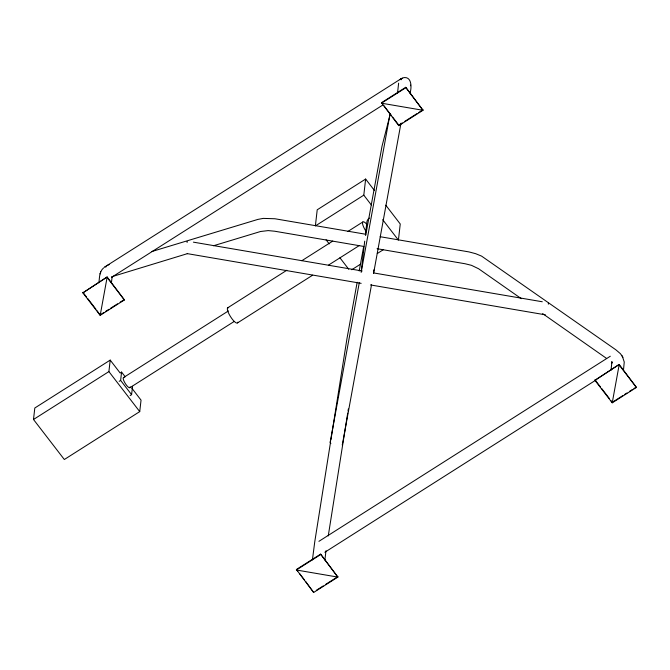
<?xml version="1.0" encoding="UTF-8"?>
<svg xmlns="http://www.w3.org/2000/svg" width="670" height="670" viewBox="0 0 670 670"><rect width="100%" height="100%" fill="white"/><g stroke="black" fill="none" stroke-linecap="round" stroke-linejoin="round"><path stroke-width="1" d="M398.625 83.147L397.536 93.105M131.73 388.047L141.043 400.132L139.728 411.615L64.328 459.511L33.5 419.487L34.806 408.005L110.207 360.108L120.148 373.006L121.58 372.093L125.231 376.833M82.879 292.857L107.15 276.97L124.402 299.951L100.19 315.327L82.879 292.857L107.15 276.97M98.959 282.74C99.487 277.656 99.319 271.467 103.657 267.858M111.421 282.866L112.108 276.836M139.728 411.615L108.9 371.59L110.207 360.108M130.156 395.56L131.596 394.647L120.633 380.418L121.58 372.093M131.596 394.647L132.543 386.322M296.4 569.5L313.652 592.473L337.864 577.096L320.612 554.124L296.4 569.5L297.639 571.1M312.421 559.911L314.766 541.737L330.57 441.974M313.652 592.473L305.679 581.535M320.553 554.626L296.349 570.003L337.864 577.096L320.612 554.124M363.802 195.163L365.636 179.049L317.212 209.802L315.377 225.916L363.802 195.163L371.347 204.97M324.883 559.986L325.989 550.732M361.323 270.822L364.706 241.158M365.401 235.019L366.917 221.711A6.206 5.662 6.5 0 1 369.43 218.077M373.91 269.842L373.559 272.916L542.281 301.76M398.767 125.659L381.515 102.686L405.727 87.309L422.979 110.282L398.767 125.659L398.826 125.156M405.668 87.812L381.465 103.188L422.979 110.282L405.727 87.309M409.998 93.18C411.882 87.452 411.941 75.367 402.553 77.888M594.927 380.334L619.189 364.455L636.441 387.428L612.238 402.812L594.927 380.334L619.189 364.455M610.998 370.276L611.936 361.691L611.886 363.165L611.718 362.118M611.057 400.702L612.238 402.812L619.139 364.957L636.441 387.428M623.469 370.301L624.247 362.009L622.422 356.49M187.114 242.456L187.123 241.468M548.345 304.172L548.353 303.183M330.896 439.914L346.884 339.137L357.16 282.246M328.25 535.933L347.705 413.097M348.031 411.037L348.358 408.968M359.204 271.007L363.676 246.476M365.728 235.237L382.017 146.219L390.325 113.799M330.193 442.2L359.279 282.69M361.155 272.397L390.049 113.908M342.613 443.264L371.515 284.775M373.575 273.46L400.97 123.205M410.45 85.752L410.643 85.082M100.023 273.93L100.274 273.167M100.492 272.522L100.743 271.769M399.881 79.763L401.07 78.666M104.897 266.878L401.573 78.424M382.788 105.039L111.714 277.229A6.206 1.683 57.6 0 0 111.907 276.735M101.111 314.272L103.708 312.622M105.433 311.525L108.892 309.331M110.625 308.234L117.543 303.837M120.131 302.187L124.453 299.44M399.689 124.612L402.285 122.962M404.881 121.312L416.983 113.624M418.708 112.527L423.038 109.78M33.5 419.487L108.9 371.59M227.633 307.857L286.819 270.253M301.835 260.714L332.755 241.074M347.772 231.535L362.797 221.996M123.372 377.646L228.403 310.93M119.193 381.331L120.633 380.418M129.972 387.662L234.115 321.5M237.54 322.89L312.63 275.194M328.534 265.094L359.447 245.454M351.758 269.742L360.56 264.156M377.285 253.528L383.449 249.609M318.912 541.335L610.295 356.239M324.849 552.247L595.923 380.049M316.307 590.32L323.225 585.932M325.813 584.282L337.923 576.594M612.288 402.31L622.664 395.719M624.398 394.613L626.986 392.972M629.582 391.322L632.179 389.672M633.904 388.575L635.637 387.478M106.362 265.873L109.436 264.449M113.155 276.308L187.516 253.62M151.747 251.552L257.883 219.408L263.268 218.395L274.909 218.755L365.786 234.257M213.529 245.748L260.546 231.502L268.184 230.597L274.675 231.217L363.743 246.434M380.141 236.711L468.958 251.912L475.692 253.696L481.613 256.133L615.898 349.824L620.42 353.701L622.924 357.319M377.059 248.704L465.106 263.754L471.479 265.328L478.631 268.771L521.302 298.669M193.404 242.155L362.185 270.99M187.24 253.628L361.163 283.343M370.426 284.926L545.38 314.816M542.641 313.619L606.652 358.475M383.994 105.894L391.406 115.525M392.645 117.133L398.206 124.352M594.985 379.831L600.546 387.059M601.786 388.659L609.197 398.29M365.636 179.049L374.446 190.489M385.778 205.196L400.25 223.989L398.416 240.103L382.679 219.676M326.081 239.81L329.23 243.897M339.925 257.791L348.735 269.231M124.402 299.951L107.091 277.472L100.19 315.327L97.158 310.805M82.938 292.346L86.648 297.162M87.887 298.77L95.919 309.205M299.498 573.512L304.44 579.935M621.701 355.318L622.187 356.122M330.871 443.599A6.206 2.529 10.3 0 1 330.478 441.589M342.429 444.294A6.206 2.529 10.3 0 1 342.144 444.905M104.696 267.372A6.206 1.683 57.6 0 1 105.96 266.962M401.43 79.722A6.206 1.683 57.6 0 1 402.637 78.507M237.825 322.178A9.02 2.437 57.6 0 1 230.505 316.65A9.02 2.437 57.6 0 1 228.679 307.748M365.988 231.292A9.02 2.437 57.6 0 1 362.503 222.708A9.02 2.437 57.6 0 1 366.791 224.216M130.164 386.825A6.005 1.625 57.6 0 1 125.499 383.835A6.005 1.625 57.6 0 1 124.067 377.57"/></g></svg>
